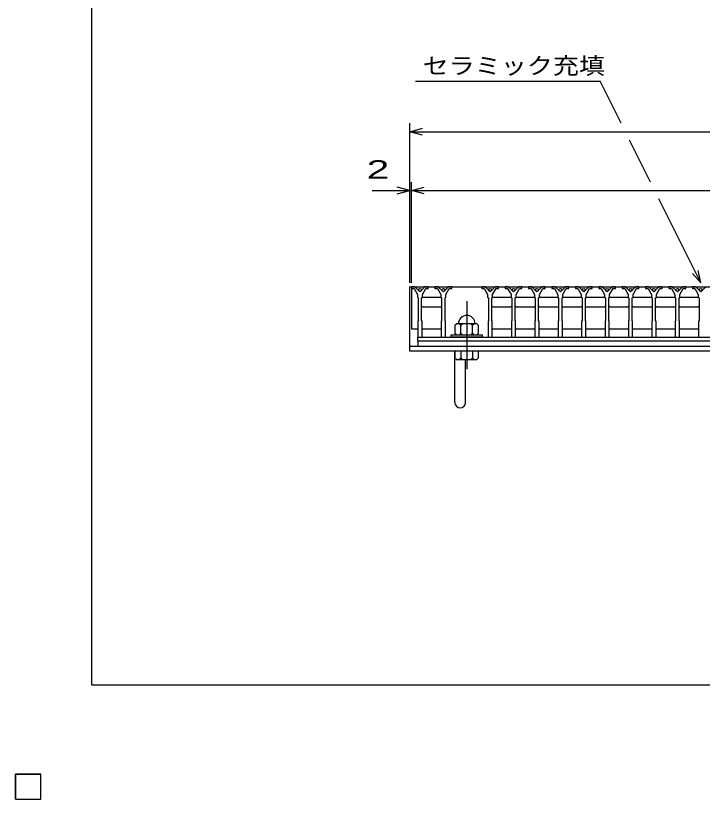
# Model space of a CAD drawing. Units: millimetres, scale not verified. Extents: x -1820 to 1731, y -1282 to 1054.
# Drawn here: x -1820 to -1001, y -1282 to -349 of the extents above; entities that cross this region are included whole.
import ezdxf
from ezdxf.enums import TextEntityAlignment as Align

# ---------------------------------------------------------------- set-up
doc = ezdxf.new("R2010")
doc.units = ezdxf.units.MM
doc.header["$LTSCALE"] = 10
doc.linetypes.add('CHAIN', pattern=[18.5, 12, -1.5, 3.5, -1.5])
for name, color, linetype, lineweight in [('0_2', 150, 'Continuous', 25), ('16', 3, 'Continuous', 25), ('19', 6, 'Continuous', 25), ('22', 2, 'Continuous', 25)]:
    doc.layers.add(name, color=color, linetype=linetype, lineweight=lineweight)
doc.styles.add('ベクトル', font='')
doc.styles.get('ベクトル').set_extended_font_data('ベクトル')

msp = doc.modelspace()

# ---------------------------------------------------------------- linework, layer by layer
at = {"layer": '0_2'}
for p, q in [((-1729, -1146.5), (-1729, 1053.5)), ((1731, -1146.5), (-1729, -1146.5))]:
    msp.add_line(p, q, dxfattribs=at)
at = {"layer": '16'}
for p, q in [((-1348, -672), (-1348, -674)), ((-1344, -672), (-1348, -672)), ((-1348, -672), (-352, -672)), ((-1348, -672), (-1348, -722)), ((-1338, -678), (-1344, -672)), ((-1332, -672), (-1338, -678)), ((-1328, -672), (-1332, -672)), ((-1328, -674), (-1328, -672)), ((-1320.1, -672), (-1320.1, -674)), ((-1316.1, -672), (-1320.1, -672)), ((-1310.1, -678), (-1316.1, -672)), ((-1304.1, -672), (-1310.1, -678)), ((-1300.1, -672), (-1304.1, -672)), ((-1300.1, -674), (-1300.1, -672)), ((-1264.3, -672), (-1264.3, -674)), ((-1260.3, -672), (-1264.3, -672)), ((-1254.3, -678), (-1260.3, -672)), ((-1248.3, -672), (-1254.3, -678)), ((-1244.3, -672), (-1248.3, -672)), ((-1244.3, -674), (-1244.3, -672)), ((-1236.4, -672), (-1236.4, -674)), ((-1232.4, -672), (-1236.4, -672)), ((-1226.4, -678), (-1232.4, -672)), ((-1220.4, -672), (-1226.4, -678)), ((-1216.4, -672), (-1220.4, -672)), ((-1216.4, -674), (-1216.4, -672)), ((-1208.5, -672), (-1208.5, -674)), ((-1204.5, -672), (-1208.5, -672)), ((-1198.5, -678), (-1204.5, -672)), ((-1192.5, -672), (-1198.5, -678)), ((-1188.5, -672), (-1192.5, -672)), ((-1188.5, -674), (-1188.5, -672)), ((-1180.6, -672), (-1180.6, -674)), ((-1176.6, -672), (-1180.6, -672)), ((-1170.6, -678), (-1176.6, -672)), ((-1164.6, -672), (-1170.6, -678)), ((-1160.6, -672), (-1164.6, -672)), ((-1160.6, -674), (-1160.6, -672)), ((-1152.7, -672), (-1152.7, -674)), ((-1148.7, -672), (-1152.7, -672)), ((-1142.7, -678), (-1148.7, -672)), ((-1136.7, -672), (-1142.7, -678)), ((-1132.7, -672), (-1136.7, -672)), ((-1132.7, -674), (-1132.7, -672)), ((-1124.8, -672), (-1124.8, -674)), ((-1120.8, -672), (-1124.8, -672)), ((-1114.8, -678), (-1120.8, -672)), ((-1108.8, -672), (-1114.8, -678)), ((-1104.8, -672), (-1108.8, -672)), ((-1104.8, -674), (-1104.8, -672)), ((-1096.9, -672), (-1096.9, -674)), ((-1092.9, -672), (-1096.9, -672)), ((-1086.9, -678), (-1092.9, -672)), ((-1080.9, -672), (-1086.9, -678)), ((-1076.9, -672), (-1080.9, -672)), ((-1076.9, -674), (-1076.9, -672)), ((-1069, -672), (-1069, -674)), ((-1065, -672), (-1069, -672)), ((-1059, -678), (-1065, -672)), ((-1053, -672), (-1059, -678)), ((-1049, -672), (-1053, -672)), ((-1049, -674), (-1049, -672)), ((-1041.1, -672), (-1041.1, -674)), ((-1037.1, -672), (-1041.1, -672)), ((-1031.1, -678), (-1037.1, -672)), ((-1025.1, -672), (-1031.1, -678)), ((-1021.1, -672), (-1025.1, -672)), ((-1021.1, -674), (-1021.1, -672)), ((-1013.2, -672), (-1013.2, -674)), ((-1009.2, -672), (-1013.2, -672)), ((-1003.2, -678), (-1009.2, -672)), ((-997.2, -672), (-1003.2, -678)), ((-1348, -674), (-1345, -674)), ((-1345, -674), (-1341, -681)), ((-1341, -681), (-1341, -684)), ((-1335, -681), (-1331, -674)), ((-1335, -684), (-1335, -681)), ((-1331, -674), (-1328, -674)), ((-1320.1, -674), (-1317.1, -674)), ((-1317.1, -674), (-1313.1, -681)), ((-1313.1, -681), (-1313.1, -684)), ((-1307.1, -681), (-1303.1, -674)), ((-1307.1, -684), (-1307.1, -681)), ((-1303.1, -674), (-1300.1, -674)), ((-1264.3, -674), (-1261.3, -674)), ((-1261.3, -674), (-1257.3, -681)), ((-1257.3, -681), (-1257.3, -684)), ((-1251.3, -681), (-1247.3, -674)), ((-1251.3, -684), (-1251.3, -681)), ((-1247.3, -674), (-1244.3, -674)), ((-1236.4, -674), (-1233.4, -674)), ((-1233.4, -674), (-1229.4, -681)), ((-1229.4, -681), (-1229.4, -684)), ((-1223.4, -681), (-1219.4, -674)), ((-1223.4, -684), (-1223.4, -681)), ((-1219.4, -674), (-1216.4, -674)), ((-1208.5, -674), (-1205.5, -674)), ((-1205.5, -674), (-1201.5, -681)), ((-1201.5, -681), (-1201.5, -684)), ((-1195.5, -681), (-1191.5, -674)), ((-1195.5, -684), (-1195.5, -681)), ((-1191.5, -674), (-1188.5, -674)), ((-1180.6, -674), (-1177.6, -674)), ((-1177.6, -674), (-1173.6, -681)), ((-1173.6, -681), (-1173.6, -684)), ((-1167.6, -681), (-1163.6, -674)), ((-1167.6, -684), (-1167.6, -681)), ((-1163.6, -674), (-1160.6, -674)), ((-1152.7, -674), (-1149.7, -674)), ((-1149.7, -674), (-1145.7, -681)), ((-1145.7, -681), (-1145.7, -684)), ((-1139.7, -681), (-1135.7, -674)), ((-1139.7, -684), (-1139.7, -681)), ((-1135.7, -674), (-1132.7, -674)), ((-1124.8, -674), (-1121.8, -674)), ((-1121.8, -674), (-1117.8, -681)), ((-1117.8, -681), (-1117.8, -684)), ((-1111.8, -681), (-1107.8, -674)), ((-1111.8, -684), (-1111.8, -681)), ((-1107.8, -674), (-1104.8, -674)), ((-1096.9, -674), (-1093.9, -674)), ((-1093.9, -674), (-1089.9, -681)), ((-1089.9, -681), (-1089.9, -684)), ((-1083.9, -681), (-1079.9, -674)), ((-1083.9, -684), (-1083.9, -681)), ((-1079.9, -674), (-1076.9, -674)), ((-1069, -674), (-1066, -674)), ((-1066, -674), (-1062, -681)), ((-1062, -681), (-1062, -684)), ((-1056, -681), (-1052, -674)), ((-1056, -684), (-1056, -681)), ((-1052, -674), (-1049, -674)), ((-1041.1, -674), (-1038.1, -674)), ((-1038.1, -674), (-1034.1, -681)), ((-1034.1, -681), (-1034.1, -684)), ((-1028.1, -681), (-1024.1, -674)), ((-1028.1, -684), (-1028.1, -681)), ((-1024.1, -674), (-1021.1, -674)), ((-1013.2, -674), (-1010.2, -674)), ((-1010.2, -674), (-1006.2, -681)), ((-1006.2, -681), (-1006.2, -684)), ((-1341, -684), (-1340, -685)), ((-1340, -685), (-1340, -712)), ((-1336, -685), (-1335, -684)), ((-1336, -712), (-1336, -685)), ((-1335.75, -685), (-1334.75, -684)), ((-1334.75, -684), (-1313.35, -684)), ((-1313.35, -684), (-1312.35, -685)), ((-1313.1, -684), (-1312.1, -685)), ((-1312.1, -685), (-1312.1, -712)), ((-1308.1, -685), (-1307.1, -684)), ((-1308.1, -712), (-1308.1, -685)), ((-1257.3, -684), (-1256.3, -685)), ((-1256.3, -685), (-1256.3, -712)), ((-1252.3, -685), (-1251.3, -684)), ((-1252.3, -712), (-1252.3, -685)), ((-1252.05, -685), (-1251.05, -684)), ((-1251.05, -684), (-1229.65, -684)), ((-1229.65, -684), (-1228.65, -685)), ((-1229.4, -684), (-1228.4, -685)), ((-1228.4, -685), (-1228.4, -712)), ((-1224.4, -685), (-1223.4, -684)), ((-1224.4, -712), (-1224.4, -685)), ((-1224.15, -685), (-1223.15, -684)), ((-1223.15, -684), (-1201.75, -684)), ((-1201.75, -684), (-1200.75, -685)), ((-1201.5, -684), (-1200.5, -685)), ((-1200.5, -685), (-1200.5, -712)), ((-1196.5, -685), (-1195.5, -684)), ((-1196.5, -712), (-1196.5, -685)), ((-1196.25, -685), (-1195.25, -684)), ((-1195.25, -684), (-1173.85, -684)), ((-1173.85, -684), (-1172.85, -685)), ((-1173.6, -684), (-1172.6, -685)), ((-1172.6, -685), (-1172.6, -712)), ((-1168.6, -685), (-1167.6, -684)), ((-1168.6, -712), (-1168.6, -685)), ((-1168.35, -685), (-1167.35, -684)), ((-1167.35, -684), (-1145.95, -684)), ((-1145.95, -684), (-1144.95, -685)), ((-1145.7, -684), (-1144.7, -685)), ((-1144.7, -685), (-1144.7, -712)), ((-1140.7, -685), (-1139.7, -684)), ((-1140.7, -712), (-1140.7, -685)), ((-1140.45, -685), (-1139.45, -684)), ((-1139.45, -684), (-1118.05, -684)), ((-1118.05, -684), (-1117.05, -685)), ((-1117.8, -684), (-1116.8, -685)), ((-1116.8, -685), (-1116.8, -712)), ((-1112.8, -685), (-1111.8, -684)), ((-1112.8, -712), (-1112.8, -685)), ((-1112.55, -685), (-1111.55, -684)), ((-1111.55, -684), (-1090.15, -684)), ((-1090.15, -684), (-1089.15, -685)), ((-1089.9, -684), (-1088.9, -685)), ((-1088.9, -685), (-1088.9, -712)), ((-1084.9, -685), (-1083.9, -684)), ((-1084.9, -712), (-1084.9, -685)), ((-1084.65, -685), (-1083.65, -684)), ((-1083.65, -684), (-1062.25, -684)), ((-1062.25, -684), (-1061.25, -685)), ((-1062, -684), (-1061, -685)), ((-1061, -685), (-1061, -712)), ((-1057, -685), (-1056, -684)), ((-1057, -712), (-1057, -685)), ((-1056.75, -685), (-1055.75, -684)), ((-1055.75, -684), (-1034.35, -684)), ((-1034.35, -684), (-1033.35, -685)), ((-1034.1, -684), (-1033.1, -685)), ((-1033.1, -685), (-1033.1, -712)), ((-1029.1, -685), (-1028.1, -684)), ((-1029.1, -712), (-1029.1, -685)), ((-1028.85, -685), (-1027.85, -684)), ((-1027.85, -684), (-1006.45, -684)), ((-1006.45, -684), (-1005.45, -685)), ((-1006.2, -684), (-1005.2, -685)), ((-1005.2, -685), (-1005.2, -712)), ((-1334.75, -696), (-1335.75, -695)), ((-1313.35, -696), (-1334.75, -696)), ((-1312.35, -695), (-1313.35, -696)), ((-1251.05, -696), (-1252.05, -695)), ((-1229.65, -696), (-1251.05, -696)), ((-1228.65, -695), (-1229.65, -696)), ((-1223.15, -696), (-1224.15, -695)), ((-1201.75, -696), (-1223.15, -696)), ((-1200.75, -695), (-1201.75, -696)), ((-1195.25, -696), (-1196.25, -695)), ((-1173.85, -696), (-1195.25, -696)), ((-1172.85, -695), (-1173.85, -696)), ((-1167.35, -696), (-1168.35, -695)), ((-1145.95, -696), (-1167.35, -696)), ((-1144.95, -695), (-1145.95, -696)), ((-1139.45, -696), (-1140.45, -695)), ((-1118.05, -696), (-1139.45, -696)), ((-1117.05, -695), (-1118.05, -696)), ((-1111.55, -696), (-1112.55, -695)), ((-1090.15, -696), (-1111.55, -696)), ((-1089.15, -695), (-1090.15, -696)), ((-1083.65, -696), (-1084.65, -695)), ((-1062.25, -696), (-1083.65, -696)), ((-1061.25, -695), (-1062.25, -696)), ((-1055.75, -696), (-1056.75, -695)), ((-1034.35, -696), (-1055.75, -696)), ((-1033.35, -695), (-1034.35, -696)), ((-1027.85, -696), (-1028.85, -695)), ((-1006.45, -696), (-1027.85, -696)), ((-1005.45, -695), (-1006.45, -696)), ((-1340, -712), (-1340.5, -713)), ((-1340.5, -713), (-1340.5, -732)), ((-1335.5, -713), (-1336, -712)), ((-1335.5, -732), (-1335.5, -713)), ((-1312.1, -712), (-1312.6, -713)), ((-1312.6, -713), (-1312.6, -732)), ((-1307.6, -713), (-1308.1, -712)), ((-1307.6, -732), (-1307.6, -713)), ((-1294.2, -716), (-1296.2, -718)), ((-1296.2, -718), (-1296.2, -727)), ((-1270.2, -716), (-1294.2, -716)), ((-1289.2, -718), (-1291.2, -716)), ((-1287.2, -716), (-1289.2, -718)), ((-1289.2, -727), (-1289.2, -718)), ((-1275.2, -718), (-1277.2, -716)), ((-1273.2, -716), (-1275.2, -718)), ((-1275.2, -727), (-1275.2, -718)), ((-1268.2, -718), (-1270.2, -716)), ((-1268.2, -727), (-1268.2, -718)), ((-1256.3, -712), (-1256.8, -713)), ((-1256.8, -713), (-1256.8, -732)), ((-1251.8, -713), (-1252.3, -712)), ((-1251.8, -732), (-1251.8, -713)), ((-1228.4, -712), (-1228.9, -713)), ((-1228.9, -713), (-1228.9, -732)), ((-1223.9, -713), (-1224.4, -712)), ((-1223.9, -732), (-1223.9, -713)), ((-1200.5, -712), (-1201, -713)), ((-1201, -713), (-1201, -732)), ((-1196, -713), (-1196.5, -712)), ((-1196, -732), (-1196, -713)), ((-1172.6, -712), (-1173.1, -713)), ((-1173.1, -713), (-1173.1, -732)), ((-1168.1, -713), (-1168.6, -712)), ((-1168.1, -732), (-1168.1, -713)), ((-1144.7, -712), (-1145.2, -713)), ((-1145.2, -713), (-1145.2, -732)), ((-1140.2, -713), (-1140.7, -712)), ((-1140.2, -732), (-1140.2, -713)), ((-1116.8, -712), (-1117.3, -713)), ((-1117.3, -713), (-1117.3, -732)), ((-1112.3, -713), (-1112.8, -712)), ((-1112.3, -732), (-1112.3, -713)), ((-1088.9, -712), (-1089.4, -713)), ((-1089.4, -713), (-1089.4, -732)), ((-1084.4, -713), (-1084.9, -712)), ((-1084.4, -732), (-1084.4, -713)), ((-1061, -712), (-1061.5, -713)), ((-1061.5, -713), (-1061.5, -732)), ((-1056.5, -713), (-1057, -712)), ((-1056.5, -732), (-1056.5, -713)), ((-1033.1, -712), (-1033.6, -713)), ((-1033.6, -713), (-1033.6, -732)), ((-1028.6, -713), (-1029.1, -712)), ((-1028.6, -732), (-1028.6, -713)), ((-1005.2, -712), (-1005.7, -713)), ((-1005.7, -713), (-1005.7, -732)), ((-1348, -722), (-1340.5, -722)), ((-1335.5, -722), (-1312.6, -722)), ((-1296.2, -727), (-1294.2, -729)), ((-1291.2, -729), (-1289.2, -727)), ((-1289.2, -727), (-1287.2, -729)), ((-1277.2, -729), (-1275.2, -727)), ((-1275.2, -727), (-1273.2, -729)), ((-1270.2, -729), (-1268.2, -727)), ((-1251.8, -722), (-1228.9, -722)), ((-1223.9, -722), (-1201, -722)), ((-1196, -722), (-1173.1, -722)), ((-1168.1, -722), (-1145.2, -722)), ((-1140.2, -722), (-1117.3, -722)), ((-1112.3, -722), (-1089.4, -722)), ((-1084.4, -722), (-1061.5, -722)), ((-1056.5, -722), (-1033.6, -722)), ((-1028.6, -722), (-1005.7, -722)), ((-1340.5, -732), (-1335.5, -732)), ((-1340.5, -732), (-359.5, -732)), ((-1340.5, -736.5), (-1340.5, -732)), ((-359.5, -736.5), (-1340.5, -736.5)), ((-1340.5, -736.5), (-1340.5, -742.5)), ((-1312.6, -732), (-1307.6, -732)), ((-1300.7, -732), (-1300.7, -729)), ((-1300.7, -729), (-1263.7, -729)), ((-1263.7, -732), (-1300.7, -732)), ((-1263.7, -729), (-1263.7, -732)), ((-1256.8, -732), (-1251.8, -732)), ((-1228.9, -732), (-1223.9, -732)), ((-1201, -732), (-1196, -732)), ((-1173.1, -732), (-1168.1, -732)), ((-1145.2, -732), (-1140.2, -732)), ((-1117.3, -732), (-1112.3, -732)), ((-1089.4, -732), (-1084.4, -732)), ((-1061.5, -732), (-1056.5, -732)), ((-1033.6, -732), (-1028.6, -732)), ((-1005.7, -732), (-1000.7, -732)), ((-1340.5, -742.5), (-359.5, -742.5)), ((-1820, -1252.5), (-1790, -1252.5)), ((-1820, -1282.5), (-1820, -1252.5)), ((-1820, -1252.5), (-1790, -1252.5)), ((-1820, -1282.5), (-1820, -1252.5)), ((-1820, -1252.5), (-1790, -1252.5)), ((-1820, -1282.5), (-1820, -1252.5)), ((-1820, -1252.5), (-1790, -1252.5)), ((-1820, -1282.5), (-1820, -1252.5)), ((-1820, -1252.5), (-1790, -1252.5)), ((-1820, -1282.5), (-1820, -1252.5)), ((-1790, -1282.5), (-1790, -1252.5)), ((-1790, -1282.5), (-1790, -1252.5)), ((-1790, -1282.5), (-1790, -1252.5)), ((-1790, -1282.5), (-1790, -1252.5)), ((-1790, -1282.5), (-1790, -1252.5)), ((-1820, -1282.5), (-1790, -1282.5)), ((-1820, -1282.5), (-1790, -1282.5)), ((-1820, -1282.5), (-1790, -1282.5)), ((-1820, -1282.5), (-1790, -1282.5)), ((-1820, -1282.5), (-1790, -1282.5))]:
    msp.add_line(p, q, dxfattribs=at)
at = {"layer": '16', "linetype": 'CHAIN'}
msp.add_line((-1282.2, -689), (-1282.2, -770), dxfattribs=at)
at = {"layer": '16'}
for centre in [(-1338, -675.5), (-1310.1, -675.5), (-1254.3, -675.5), (-1226.4, -675.5), (-1198.5, -675.5), (-1170.6, -675.5), (-1142.7, -675.5), (-1114.8, -675.5), (-1086.9, -675.5), (-1059, -675.5), (-1031.1, -675.5), (-1003.2, -675.5)]:
    msp.add_circle(centre, 1.8, dxfattribs=at)
msp.add_arc((-1282.2, -716), 10, 0, 180, dxfattribs=at)
at = {"layer": '19'}
for p, q in [((-1350, -742.5), (-1350, -672)), ((-1350, -672), (-1348, -672)), ((-1350, -742.5), (-350, -742.5)), ((-1350, -748.5), (-1350, -742.5)), ((-350, -748.5), (-1350, -748.5)), ((-1296.5, -809.61), (-1296.5, -748.5)), ((-1296.2, -748.5), (-1296.2, -756.5)), ((-1268.2, -748.5), (-1296.2, -748.5)), ((-1289.2, -748.5), (-1289.2, -756.5)), ((-1275.2, -748.5), (-1275.2, -756.5)), ((-1268.2, -756.5), (-1268.2, -748.5)), ((-1296.2, -756.5), (-1294.2, -758.5)), ((-1294.2, -758.5), (-1270.2, -758.5)), ((-1289.2, -756.5), (-1291.2, -758.5)), ((-1287.2, -758.5), (-1289.2, -756.5)), ((-1283.5, -809.61), (-1283.5, -758.5)), ((-1275.2, -756.5), (-1277.2, -758.5)), ((-1273.2, -758.5), (-1275.2, -756.5)), ((-1270.2, -758.5), (-1268.2, -756.5))]:
    msp.add_line(p, q, dxfattribs=at)
msp.add_arc((-1290, -809.61), 6.5, 180, 0, dxfattribs=at)
at = {"layer": '22', "color": 4}
for p, q in [((-1343.2, -427), (-1123.2, -427)), ((-1098.2, -477), (-1123.2, -427)), ((-1350, -667), (-1350, -477)), ((-1350, -487), (-1335, -483)), ((-1335, -491), (-1350, -487)), ((-1350, -487), (-350, -487)), ((-1063.2, -547), (-1088.2, -497)), ((-1350, -667), (-1350, -547)), ((-1348, -667), (-1348, -547)), ((-1395, -557), (-1350, -557)), ((-1350, -557), (-1365, -553)), ((-1365, -561), (-1350, -557)), ((-1350, -557), (-1348, -557)), ((-1348, -557), (-1333, -553)), ((-1333, -561), (-1348, -557)), ((-1348, -557), (-352, -557)), ((-1003.2, -667), (-1053.2, -567)), ((-1003.2, -667), (-1006.2, -652.4)), ((-1003.2, -667), (-1013.2, -656))]:
    msp.add_line(p, q, dxfattribs=at)
at = {"layer": '22'}
for p, q in [((-1790, -1252.5), (-1820, -1252.5)), ((-1820, -1252.5), (-1820, -1282.5)), ((-1790, -1252.5), (-1820, -1252.5)), ((-1820, -1252.5), (-1820, -1282.5)), ((-1790, -1252.5), (-1820, -1252.5)), ((-1820, -1252.5), (-1820, -1282.5)), ((-1790, -1282.5), (-1790, -1252.5)), ((-1790, -1282.5), (-1790, -1252.5)), ((-1790, -1282.5), (-1790, -1252.5)), ((-1820, -1282.5), (-1790, -1282.5)), ((-1820, -1282.5), (-1790, -1282.5)), ((-1820, -1282.5), (-1790, -1282.5))]:
    msp.add_line(p, q, dxfattribs=at)

# ---------------------------------------------------------------- texts
at = {"layer": '22', "style": 'ベクトル'}
for s, height, width, p in [('セラミック充填', 19.79, 1.15, (-1334.7, -408.5)), (' 2 ', 21.99, 1.65, (-1415, -532))]:
    msp.add_text(s, height=height, dxfattribs=dict(at, width=width)).set_placement(p, align=Align.MIDDLE_LEFT)

doc.saveas('drawing.dxf')
